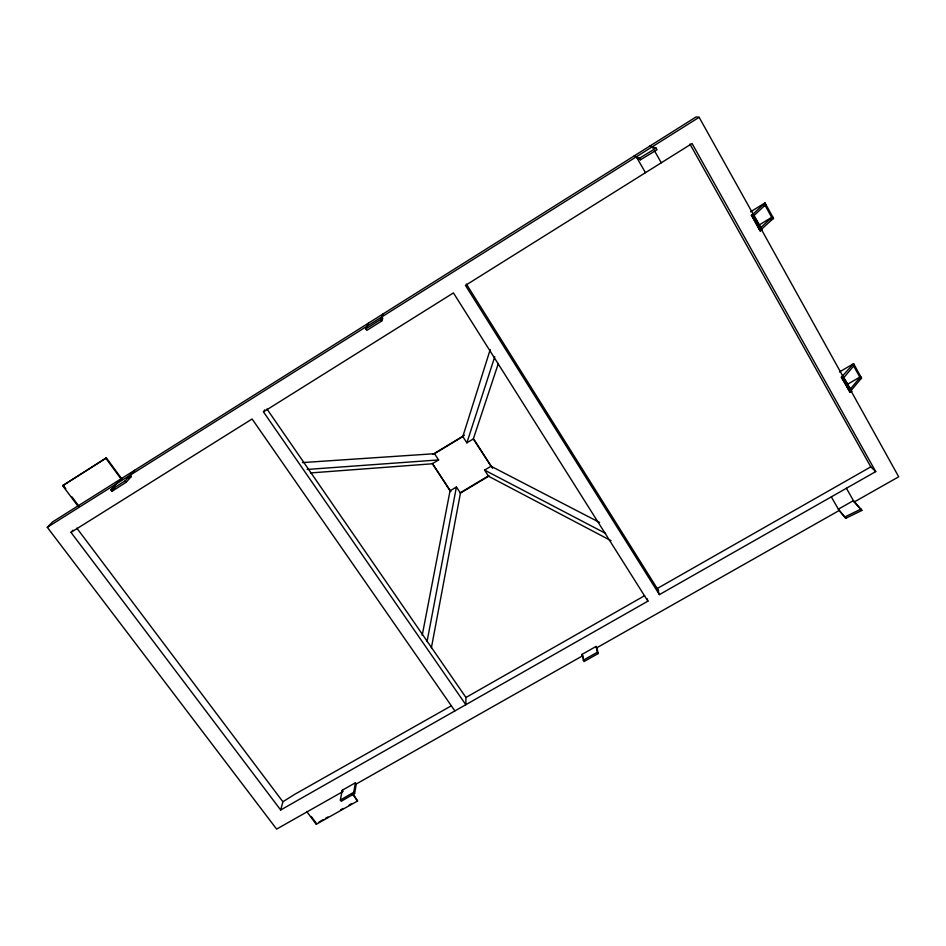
<?xml version="1.0" encoding="UTF-8"?>
<svg xmlns="http://www.w3.org/2000/svg" width="946" height="946" viewBox="0 0 946 946"><rect width="100%" height="100%" fill="white"/><g stroke="black" fill="none" stroke-linecap="round" stroke-linejoin="round"><path stroke-width="1.42" d="M266.961 409.003L465.94 697.486L465.81 704.711L263.461 411.865L264.797 409.831M306.705 811.514L316.271 824.285L357.553 801.002L353.366 794.309M354.632 793.493L356.264 783.986L355.389 782.791L342.216 790.265L340.335 800.08L341.234 801.286L354.632 793.493L353.745 792.275L355.389 782.791M431.388 647.856L460.442 493.091L456.421 486.989L450.048 490.808L422.2 635.381M427.048 641.554L456.421 486.989M316.271 824.285L316.461 823.446L311.234 816.469M72.96 530.198L70.985 532.373L280.666 810.001L282.901 801.759L294.679 794.356L451.301 705.822M302.472 462.582L434.521 453.713L462.819 436.579L490.205 349.582M462.819 436.579L466.875 442.823L494.746 356.772M466.875 442.823L473.331 438.92L498.353 363.465M368.479 323.118L365.842 328.865L366.823 330.367L381.746 320.978L382.799 318.376L381.829 316.886M365.842 328.865L380.765 319.476L383.047 313.954M846.41 488.278L854.203 501.995L898.7 476.796L850.927 390.733L861.522 378.022L853.623 363.69L839.469 371.967M842.91 376.307L851.684 391.348L850.135 392.259L841.361 377.206L853.623 363.69M854.415 365.132L843.714 377.75L851.684 391.348L850.927 390.733M121.88 479.031L106.33 457.84L105.869 458.302L120.97 478.865L110.93 489.933L111.971 491.329L126.22 482.224L131.293 476.5L130.288 475.117M110.93 489.933L125.191 480.816L134.557 470.328M111.971 491.329L114.762 488.231M342.216 790.265L343.091 791.459L276.61 829.098L47.3 527.312L52.538 521.944L696.161 116.902L699.129 117.304L754.151 215.925L753.501 214.47L751.337 215.168L759.945 230.67L762.121 229.996L753.501 214.47L751.337 215.168M77.868 505.992L62.661 485.688L106.33 457.84M750.521 211.798L765.018 202.917L773.485 218.29L759.945 230.67M753.785 215.747L765.858 204.466L763.446 205.944M752.921 214.198L765.018 202.917M62.661 485.688L105.869 458.302M47.3 527.312L699.129 117.304M128.798 478.073L131.293 476.5M70.985 532.373L252.097 418.983L454.896 710.919M263.461 411.865L453.441 292.917L647.904 601.159L280.666 810.001M759.378 224.852L772.646 216.764L759.082 229.121L760.537 230.966L751.916 215.44L759.461 229.31M771.073 219.756L773.485 218.29M759.969 230.126L761.554 229.157L762.121 229.996L761.53 229.701L849.484 388.144M634.234 155.877L639.531 158.183L656.098 148.132L657.021 149.764L640.466 159.803L637.261 158.384M432.996 454.257L464.439 435.219M434.521 453.713L438.601 459.922L432.204 463.788L310.501 472.941M611.045 540.686L488.585 476.264L484.589 470.103L491.021 466.248L599.622 522.476M460.099 492.866L488.964 475.602M460.442 493.091L488.585 476.264M842.33 378.376L842.106 377.797L850.135 392.259L842.33 378.376L843.655 376.886L842.106 377.797L841.361 377.206M846.705 384.75L860.73 376.591L850.123 389.303L850.596 389.681L848.574 390.201M858.968 379.5L861.522 378.022M340.335 800.08L353.745 792.275M465.94 697.486L644.581 595.732M875.724 471.605L870.793 466.863L657.21 588.53L659.409 594.62L875.724 471.605L692.07 143.508L465.467 285.385L659.409 594.62M582.003 654.407L596.075 646.437L596.914 647.714L598.168 653.544L583.942 661.597L582.003 654.407L583.28 658.049M356.264 783.986L582.831 655.684M596.914 647.714L839.137 510.533L845.783 518.29L861.877 510.426L853.422 500.635L838.357 509.173L845.783 518.29M583.103 660.308L597.328 652.255L596.075 646.437M319.027 822.003L322.882 819.827M325.448 818.373L328.026 816.93M340.666 809.8L343.102 808.428M349.18 804.999L351.616 803.627M844.991 516.906L861.085 509.031M307.202 469.441L438.601 459.922M649.89 146.015L656.098 148.132M484.589 470.103L605.582 533.39M842.165 378.66L844.187 378.128L843.879 377.478M854.203 501.995L861.877 510.426M76.815 528.128L282.901 801.759M63.169 485.192L65.782 488.68M71.872 496.816L78.837 506.11M125.191 480.816L126.22 482.224M352.385 793.954L357.553 801.002M450.875 491.565L432.251 463.363L450.048 490.808M597.328 652.255L598.168 653.544M380.765 319.476L381.746 320.978M473.851 439.322L492.594 468.282M473.331 438.92L491.021 466.248M466.39 284.084L658.688 590.872M761.554 229.157L754.47 216.989M636.351 156.799L645.456 172.692M831.309 496.863L839.137 510.533M639.531 158.183L640.466 159.803M654.49 150.804L661.301 162.771M652.22 146.807L653.13 148.416M689.93 144.04L870.793 466.863M764.167 203.709L772.646 219.094M852.878 364.577L860.777 378.908M647.088 598.7L647.904 601.159"/></g></svg>
